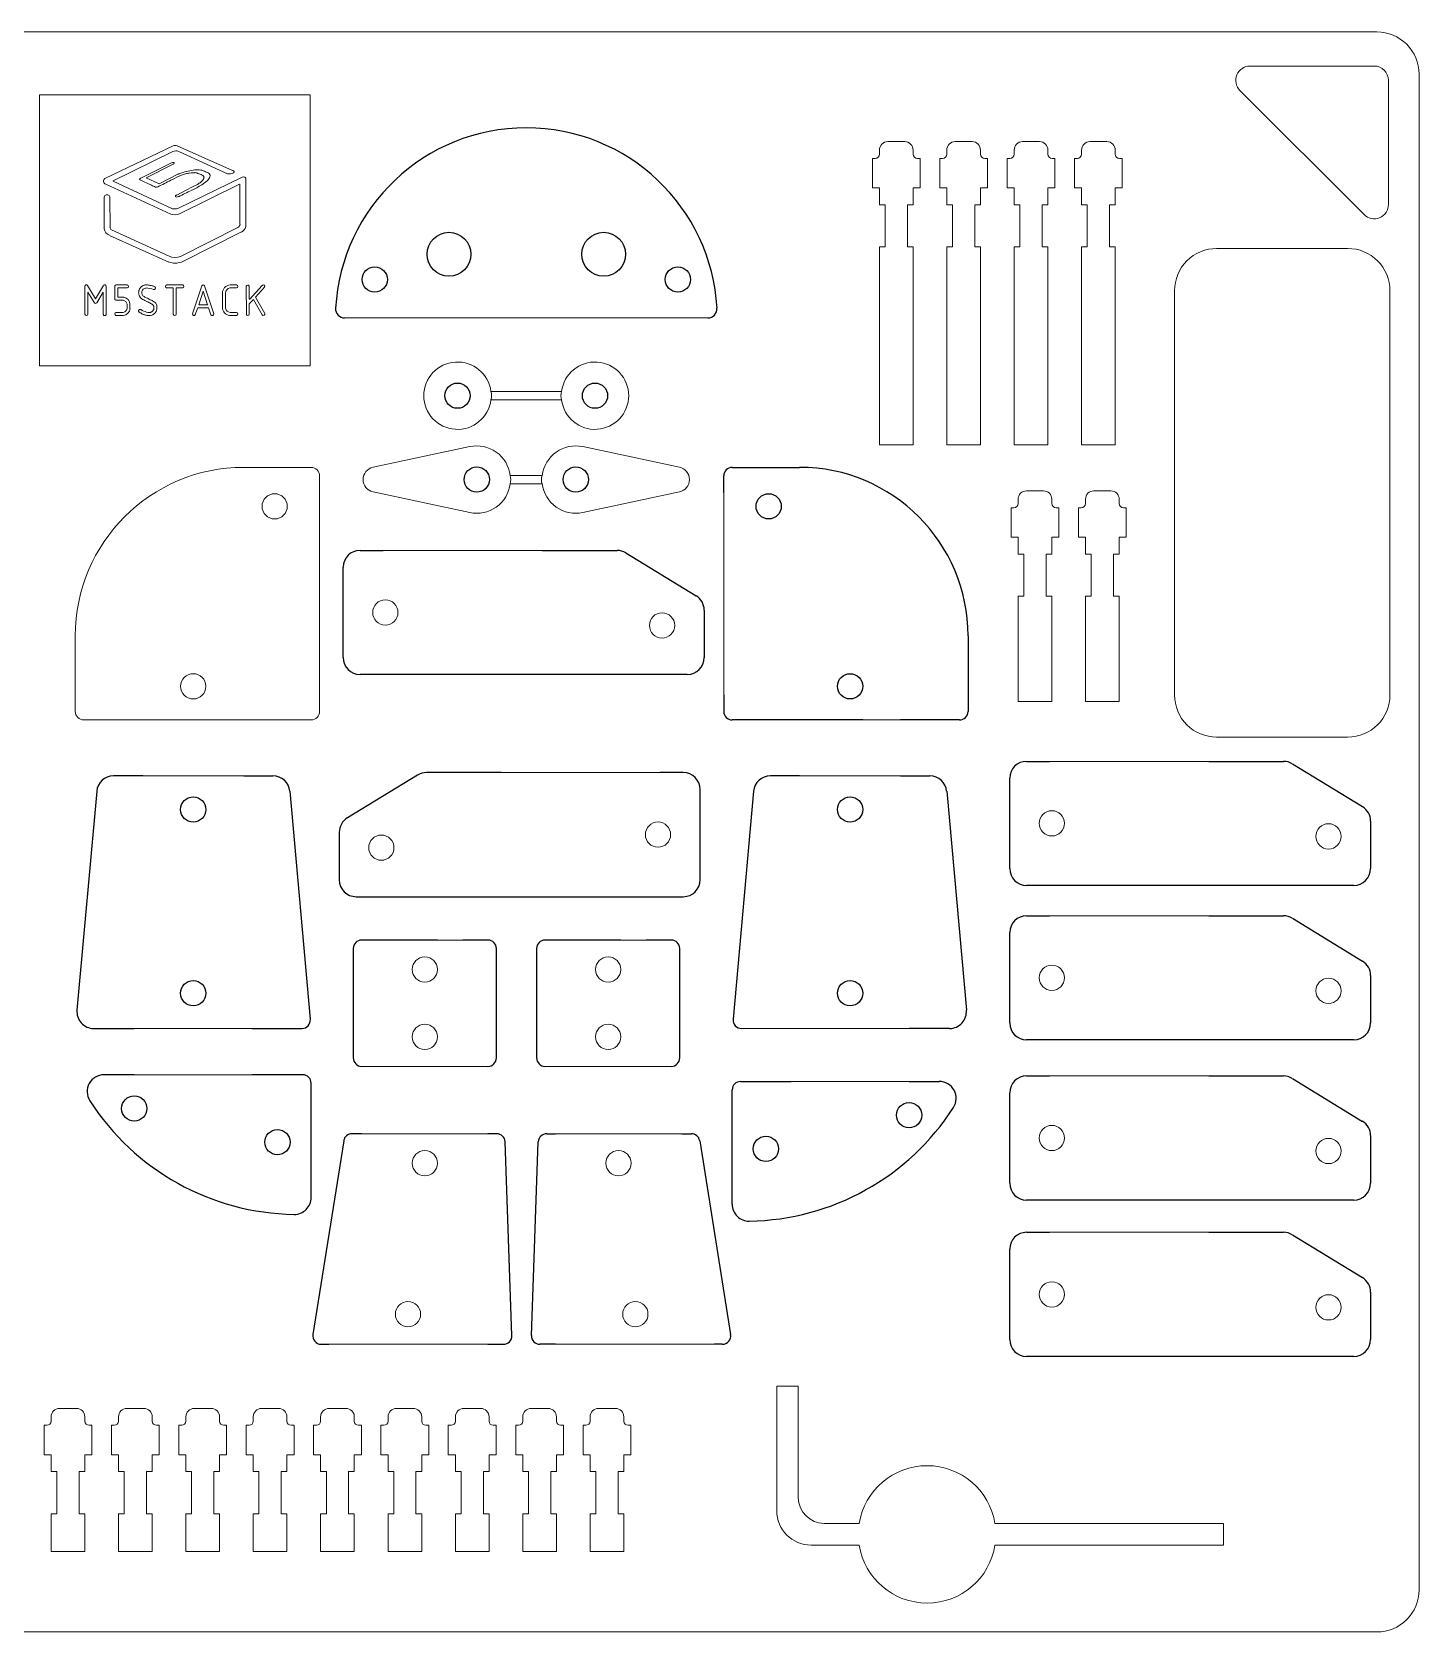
# Model space of a CAD drawing. Header units: millimetres. Extents: x 317 to 974, y 200 to 395.
# Drawn here: x 449.7 to 614.4, y 200.1 to 390.1 of the extents above; entities that cross this region are included whole.
import ezdxf

# ---------------------------------------------------------------- set-up
doc = ezdxf.new("R2010")
doc.units = ezdxf.units.MM
doc.header["$LTSCALE"] = 2
doc.layers.get('0').update_dxf_attribs({"lineweight": 18})
doc.layers.add('修订', color=1, linetype='Continuous', lineweight=18)
doc.layers.add('尺寸线层', color=3, linetype='Continuous', lineweight=18)
picture_1 = doc.add_image_def('image1.png', size_in_pixel=(3200, 3200))

msp = doc.modelspace()

# ---------------------------------------------------------------- linework, layer by layer
for p, q in [((609.1, 386.04), (594.37, 386.04)), ((610.81, 384.34), (610.81, 369.6)), ((593.16, 383.14), (607.9, 368.4)), ((553.36, 377.06), (551.36, 377.06)), ((561.36, 377.06), (559.36, 377.06)), ((569.36, 377.06), (567.36, 377.06)), ((577.36, 377.06), (575.36, 377.06)), ((549.52, 375.06), (549.86, 375.06)), ((549.52, 371.56), (549.52, 375.06)), ((550.36, 375.56), (550.36, 376.06)), ((554.36, 375.56), (554.36, 376.06)), ((555.2, 375.06), (554.86, 375.06)), ((555.2, 375.06), (555.2, 371.56)), ((557.52, 375.06), (557.86, 375.06)), ((557.52, 371.56), (557.52, 375.06)), ((558.36, 375.56), (558.36, 376.06)), ((562.36, 375.56), (562.36, 376.06)), ((563.2, 375.06), (562.86, 375.06)), ((563.2, 375.06), (563.2, 371.56)), ((565.52, 375.06), (565.86, 375.06)), ((565.52, 371.56), (565.52, 375.06)), ((566.36, 375.56), (566.36, 376.06)), ((570.36, 375.56), (570.36, 376.06)), ((571.2, 375.06), (570.86, 375.06)), ((571.2, 375.06), (571.2, 371.56)), ((573.52, 375.06), (573.86, 375.06)), ((573.52, 371.56), (573.52, 375.06)), ((574.36, 375.56), (574.36, 376.06)), ((578.36, 375.56), (578.36, 376.06)), ((579.2, 375.06), (578.86, 375.06)), ((579.2, 375.06), (579.2, 371.56)), ((550.36, 371.56), (549.52, 371.56)), ((550.36, 371.56), (550.36, 369.56)), ((555.2, 371.56), (554.36, 371.56)), ((554.36, 371.56), (554.36, 369.56)), ((558.36, 371.56), (557.52, 371.56)), ((558.36, 371.56), (558.36, 369.56)), ((563.2, 371.56), (562.36, 371.56)), ((562.36, 371.56), (562.36, 369.56)), ((566.36, 371.56), (565.52, 371.56)), ((566.36, 371.56), (566.36, 369.56)), ((571.2, 371.56), (570.36, 371.56)), ((570.36, 371.56), (570.36, 369.56)), ((574.36, 371.56), (573.52, 371.56)), ((574.36, 371.56), (574.36, 369.56)), ((579.2, 371.56), (578.36, 371.56)), ((578.36, 371.56), (578.36, 369.56)), ((551.04, 369.56), (550.36, 369.56)), ((551.04, 369.56), (551.04, 364.56)), ((554.36, 369.56), (553.68, 369.56)), ((553.68, 369.56), (553.68, 364.56)), ((559.04, 369.56), (558.36, 369.56)), ((559.04, 369.56), (559.04, 364.56)), ((562.36, 369.56), (561.68, 369.56)), ((561.68, 369.56), (561.68, 364.56)), ((567.04, 369.56), (566.36, 369.56)), ((567.04, 369.56), (567.04, 364.56)), ((570.36, 369.56), (569.68, 369.56)), ((569.68, 369.56), (569.68, 364.56)), ((575.04, 369.56), (574.36, 369.56)), ((575.04, 369.56), (575.04, 364.56)), ((578.36, 369.56), (577.68, 369.56)), ((577.68, 369.56), (577.68, 364.56)), ((551.04, 364.56), (550.36, 364.56)), ((550.36, 364.56), (550.36, 341.06)), ((554.36, 364.56), (553.68, 364.56)), ((554.36, 341.06), (554.36, 364.56)), ((559.04, 364.56), (558.36, 364.56)), ((558.36, 364.56), (558.36, 341.06)), ((562.36, 364.56), (561.68, 364.56)), ((562.36, 341.06), (562.36, 364.56)), ((567.04, 364.56), (566.36, 364.56)), ((566.36, 364.56), (566.36, 341.06)), ((570.36, 364.56), (569.68, 364.56)), ((570.36, 341.06), (570.36, 364.56)), ((575.04, 364.56), (574.36, 364.56)), ((574.36, 364.56), (574.36, 341.06)), ((578.36, 364.56), (577.68, 364.56)), ((578.36, 341.06), (578.36, 364.56)), ((529.99, 356.13), (486.86, 356.13)), ((504.23, 347.39), (512.62, 347.39)), ((504.23, 346.39), (512.62, 346.39)), ((501.72, 340.84), (490.24, 338.4)), ((515.13, 340.84), (526.61, 338.4)), ((550.36, 341.06), (554.36, 341.06)), ((558.36, 341.06), (562.36, 341.06)), ((566.36, 341.06), (570.36, 341.06)), ((574.36, 341.06), (578.36, 341.06)), ((482.88, 338.38), (474.88, 338.38)), ((483.88, 337.38), (483.88, 309.38)), ((506.52, 337.43), (510.33, 337.43)), ((506.52, 336.43), (510.33, 336.43)), ((501.72, 333.02), (490.24, 335.46)), ((515.13, 333.02), (526.61, 335.46)), ((531.88, 311.38), (531.88, 335.38)), ((566.83, 334.09), (566.83, 334.59)), ((569.83, 335.59), (567.83, 335.59)), ((570.83, 334.09), (570.83, 334.59)), ((574.83, 334.09), (574.83, 334.59)), ((577.83, 335.59), (575.83, 335.59)), ((578.83, 334.09), (578.83, 334.59)), ((565.99, 333.59), (566.33, 333.59)), ((565.99, 330.09), (565.99, 333.59)), ((571.67, 333.59), (571.33, 333.59)), ((571.67, 333.59), (571.67, 330.09)), ((573.99, 333.59), (574.33, 333.59)), ((573.99, 330.09), (573.99, 333.59)), ((579.67, 333.59), (579.33, 333.59)), ((579.67, 333.59), (579.67, 330.09)), ((566.83, 330.09), (565.99, 330.09)), ((566.83, 330.09), (566.83, 328.09)), ((571.67, 330.09), (570.83, 330.09)), ((570.83, 330.09), (570.83, 328.09)), ((574.83, 330.09), (573.99, 330.09)), ((574.83, 330.09), (574.83, 328.09)), ((579.67, 330.09), (578.83, 330.09)), ((578.83, 330.09), (578.83, 328.09)), ((510.33, 328.52), (491.44, 328.52)), ((567.51, 328.09), (566.83, 328.09)), ((567.51, 328.09), (567.51, 323.09)), ((570.83, 328.09), (570.15, 328.09)), ((570.15, 328.09), (570.15, 323.09)), ((575.51, 328.09), (574.83, 328.09)), ((575.51, 328.09), (575.51, 323.09)), ((578.83, 328.09), (578.15, 328.09)), ((578.15, 328.09), (578.15, 323.09)), ((567.51, 323.09), (566.83, 323.09)), ((566.83, 323.09), (566.83, 310.59)), ((570.83, 323.09), (570.15, 323.09)), ((570.83, 310.59), (570.83, 323.09)), ((575.51, 323.09), (574.83, 323.09)), ((574.83, 323.09), (574.83, 310.59)), ((578.83, 323.09), (578.15, 323.09)), ((578.83, 310.59), (578.83, 323.09)), ((454.88, 318.38), (454.88, 309.38)), ((570.83, 310.59), (566.83, 310.59)), ((578.83, 310.59), (574.83, 310.59)), ((455.88, 308.38), (470.38, 308.38)), ((470.38, 308.38), (482.88, 308.38)), ((552.88, 308.38), (548.38, 308.38)), ((505.44, 302.13), (524.33, 302.13)), ((589.47, 303.47), (570.57, 303.47)), ((474.88, 301.75), (462.88, 301.75)), ((540.88, 301.75), (552.88, 301.75)), ((589.47, 285.13), (570.57, 285.13)), ((497.88, 282.25), (500.88, 282.25)), ((519.65, 282.25), (522.65, 282.25)), ((470.38, 271.75), (461.88, 271.75)), ((475.88, 271.75), (470.38, 271.75)), ((533.98, 271.75), (553.88, 271.75)), ((467.38, 266.25), (461.88, 266.25)), ((467.38, 266.25), (473.38, 266.25)), ((475.88, 266.25), (470.38, 266.25)), ((488.88, 267.25), (503.88, 267.25)), ((510.65, 267.25), (525.65, 267.25)), ((589.47, 266.11), (570.57, 266.11)), ((539.88, 265.45), (553.88, 265.45)), ((488.88, 259.25), (503.88, 259.25)), ((526.88, 259.25), (511.88, 259.25)), ((589.47, 247.54), (570.57, 247.54)), ((484.99, 234.25), (495.88, 234.25)), ((495.88, 234.25), (503.88, 234.25)), ((522.88, 234.25), (511.88, 234.25)), ((530.77, 234.25), (522.88, 234.25)), ((538.17, 214.48), (538.17, 229.27)), ((538.17, 229.27), (540.72, 229.27)), ((540.72, 229.27), (540.72, 216.01)), ((455.01, 226.63), (453.01, 226.63)), ((463.01, 226.63), (461.01, 226.63)), ((471.01, 226.63), (469.01, 226.63)), ((479.01, 226.63), (477.01, 226.63)), ((487.01, 226.63), (485.01, 226.63)), ((495.01, 226.63), (493.01, 226.63)), ((503.01, 226.63), (501.01, 226.63)), ((511.01, 226.63), (509.01, 226.63)), ((519.01, 226.63), (517.01, 226.63)), ((451.17, 224.63), (451.51, 224.63)), ((451.17, 221.13), (451.17, 224.63)), ((452.01, 225.13), (452.01, 225.63)), ((456.01, 225.13), (456.01, 225.63)), ((456.85, 224.63), (456.51, 224.63)), ((456.85, 224.63), (456.85, 221.13)), ((459.17, 224.63), (459.51, 224.63)), ((459.17, 221.13), (459.17, 224.63)), ((460.01, 225.13), (460.01, 225.63)), ((464.01, 225.13), (464.01, 225.63)), ((464.85, 224.63), (464.51, 224.63)), ((464.85, 224.63), (464.85, 221.13)), ((467.17, 224.63), (467.51, 224.63)), ((467.17, 221.13), (467.17, 224.63)), ((468.01, 225.13), (468.01, 225.63)), ((472.01, 225.13), (472.01, 225.63)), ((472.85, 224.63), (472.51, 224.63)), ((472.85, 224.63), (472.85, 221.13)), ((475.17, 224.63), (475.51, 224.63)), ((475.17, 221.13), (475.17, 224.63)), ((476.01, 225.13), (476.01, 225.63)), ((480.01, 225.13), (480.01, 225.63)), ((480.85, 224.63), (480.51, 224.63)), ((480.85, 224.63), (480.85, 221.13)), ((483.17, 224.63), (483.51, 224.63)), ((483.17, 221.13), (483.17, 224.63)), ((484.01, 225.13), (484.01, 225.63)), ((488.01, 225.13), (488.01, 225.63)), ((488.85, 224.63), (488.51, 224.63)), ((488.85, 224.63), (488.85, 221.13)), ((491.17, 224.63), (491.51, 224.63)), ((491.17, 221.13), (491.17, 224.63)), ((492.01, 225.13), (492.01, 225.63)), ((496.01, 225.13), (496.01, 225.63)), ((496.85, 224.63), (496.51, 224.63)), ((496.85, 224.63), (496.85, 221.13)), ((499.17, 224.63), (499.51, 224.63)), ((499.17, 221.13), (499.17, 224.63)), ((500.01, 225.13), (500.01, 225.63)), ((504.01, 225.13), (504.01, 225.63)), ((504.85, 224.63), (504.51, 224.63)), ((504.85, 224.63), (504.85, 221.13)), ((507.17, 224.63), (507.51, 224.63)), ((507.17, 221.13), (507.17, 224.63)), ((508.01, 225.13), (508.01, 225.63)), ((512.01, 225.13), (512.01, 225.63)), ((512.85, 224.63), (512.51, 224.63)), ((512.85, 224.63), (512.85, 221.13)), ((515.17, 224.63), (515.51, 224.63)), ((515.17, 221.13), (515.17, 224.63)), ((516.01, 225.13), (516.01, 225.63)), ((520.01, 225.13), (520.01, 225.63)), ((520.85, 224.63), (520.51, 224.63)), ((520.85, 224.63), (520.85, 221.13)), ((452.01, 221.13), (451.17, 221.13)), ((452.01, 221.13), (452.01, 219.13)), ((456.85, 221.13), (456.01, 221.13)), ((456.01, 221.13), (456.01, 219.13)), ((460.01, 221.13), (459.17, 221.13)), ((460.01, 221.13), (460.01, 219.13)), ((464.85, 221.13), (464.01, 221.13)), ((464.01, 221.13), (464.01, 219.13)), ((468.01, 221.13), (467.17, 221.13)), ((468.01, 221.13), (468.01, 219.13)), ((472.85, 221.13), (472.01, 221.13)), ((472.01, 221.13), (472.01, 219.13)), ((476.01, 221.13), (475.17, 221.13)), ((476.01, 221.13), (476.01, 219.13)), ((480.85, 221.13), (480.01, 221.13)), ((480.01, 221.13), (480.01, 219.13)), ((484.01, 221.13), (483.17, 221.13)), ((484.01, 221.13), (484.01, 219.13)), ((488.85, 221.13), (488.01, 221.13)), ((488.01, 221.13), (488.01, 219.13)), ((492.01, 221.13), (491.17, 221.13)), ((492.01, 221.13), (492.01, 219.13)), ((496.85, 221.13), (496.01, 221.13)), ((496.01, 221.13), (496.01, 219.13)), ((500.01, 221.13), (499.17, 221.13)), ((500.01, 221.13), (500.01, 219.13)), ((504.85, 221.13), (504.01, 221.13)), ((504.01, 221.13), (504.01, 219.13)), ((508.01, 221.13), (507.17, 221.13)), ((508.01, 221.13), (508.01, 219.13)), ((512.85, 221.13), (512.01, 221.13)), ((512.01, 221.13), (512.01, 219.13)), ((516.01, 221.13), (515.17, 221.13)), ((516.01, 221.13), (516.01, 219.13)), ((520.85, 221.13), (520.01, 221.13)), ((520.01, 221.13), (520.01, 219.13)), ((452.69, 219.13), (452.01, 219.13)), ((452.69, 219.13), (452.69, 214.13)), ((456.01, 219.13), (455.33, 219.13)), ((455.33, 219.13), (455.33, 214.13)), ((460.69, 219.13), (460.01, 219.13)), ((460.69, 219.13), (460.69, 214.13)), ((464.01, 219.13), (463.33, 219.13)), ((463.33, 219.13), (463.33, 214.13)), ((468.69, 219.13), (468.01, 219.13)), ((468.69, 219.13), (468.69, 214.13)), ((472.01, 219.13), (471.33, 219.13)), ((471.33, 219.13), (471.33, 214.13)), ((476.69, 219.13), (476.01, 219.13)), ((476.69, 219.13), (476.69, 214.13)), ((480.01, 219.13), (479.33, 219.13)), ((479.33, 219.13), (479.33, 214.13)), ((484.69, 219.13), (484.01, 219.13)), ((484.69, 219.13), (484.69, 214.13)), ((488.01, 219.13), (487.33, 219.13)), ((487.33, 219.13), (487.33, 214.13)), ((492.69, 219.13), (492.01, 219.13)), ((492.69, 219.13), (492.69, 214.13)), ((496.01, 219.13), (495.33, 219.13)), ((495.33, 219.13), (495.33, 214.13)), ((500.69, 219.13), (500.01, 219.13)), ((500.69, 219.13), (500.69, 214.13)), ((504.01, 219.13), (503.33, 219.13)), ((503.33, 219.13), (503.33, 214.13)), ((508.69, 219.13), (508.01, 219.13)), ((508.69, 219.13), (508.69, 214.13)), ((512.01, 219.13), (511.33, 219.13)), ((511.33, 219.13), (511.33, 214.13)), ((516.69, 219.13), (516.01, 219.13)), ((516.69, 219.13), (516.69, 214.13)), ((520.01, 219.13), (519.33, 219.13)), ((519.33, 219.13), (519.33, 214.13)), ((452.69, 214.13), (452.01, 214.13)), ((452.01, 214.13), (452.01, 209.63)), ((456.01, 214.13), (455.33, 214.13)), ((456.01, 209.63), (456.01, 214.13)), ((460.69, 214.13), (460.01, 214.13)), ((460.01, 214.13), (460.01, 209.63)), ((464.01, 214.13), (463.33, 214.13)), ((464.01, 209.63), (464.01, 214.13)), ((468.69, 214.13), (468.01, 214.13)), ((468.01, 214.13), (468.01, 209.63)), ((472.01, 214.13), (471.33, 214.13)), ((472.01, 209.63), (472.01, 214.13)), ((476.69, 214.13), (476.01, 214.13)), ((476.01, 214.13), (476.01, 209.63)), ((480.01, 214.13), (479.33, 214.13)), ((480.01, 209.63), (480.01, 214.13)), ((484.69, 214.13), (484.01, 214.13)), ((484.01, 214.13), (484.01, 209.63)), ((488.01, 214.13), (487.33, 214.13)), ((488.01, 209.63), (488.01, 214.13)), ((492.69, 214.13), (492.01, 214.13)), ((492.01, 214.13), (492.01, 209.63)), ((496.01, 214.13), (495.33, 214.13)), ((496.01, 209.63), (496.01, 214.13)), ((500.69, 214.13), (500.01, 214.13)), ((500.01, 214.13), (500.01, 209.63)), ((504.01, 214.13), (503.33, 214.13)), ((504.01, 209.63), (504.01, 214.13)), ((508.69, 214.13), (508.01, 214.13)), ((508.01, 214.13), (508.01, 209.63)), ((512.01, 214.13), (511.33, 214.13)), ((512.01, 209.63), (512.01, 214.13)), ((516.69, 214.13), (516.01, 214.13)), ((516.01, 214.13), (516.01, 209.63)), ((520.01, 214.13), (519.33, 214.13)), ((520.01, 209.63), (520.01, 214.13)), ((547.96, 212.95), (543.78, 212.95)), ((591.21, 212.95), (591.21, 210.4)), ((456.01, 209.63), (452.01, 209.63)), ((464.01, 209.63), (460.01, 209.63)), ((472.01, 209.63), (468.01, 209.63)), ((480.01, 209.63), (476.01, 209.63)), ((488.01, 209.63), (484.01, 209.63)), ((496.01, 209.63), (492.01, 209.63)), ((504.01, 209.63), (500.01, 209.63)), ((512.01, 209.63), (508.01, 209.63)), ((520.01, 209.63), (516.01, 209.63)), ((547.96, 210.4), (542.25, 210.4)), ((591.21, 210.4), (564.08, 210.4))]:
    msp.add_line(p, q)
at = {"color": 7, "linetype": 'Continuous', "lineweight": 25}
for p, q in [((532.88, 338.38), (540.88, 338.38)), ((531.88, 335.38), (531.88, 337.38)), ((488.69, 328.52), (491.44, 328.52)), ((510.33, 328.52), (519.21, 328.52)), ((520.25, 328.23), (528.59, 323.14)), ((486.69, 319.65), (486.69, 326.52)), ((529.55, 321.43), (529.55, 315.79)), ((486.69, 315.79), (486.69, 319.65)), ((560.88, 318.38), (560.88, 309.38)), ((527.55, 313.79), (488.69, 313.79)), ((531.88, 311.38), (531.88, 309.38)), ((548.38, 308.38), (532.88, 308.38)), ((559.88, 308.38), (552.88, 308.38)), ((505.44, 302.13), (496.56, 302.13)), ((527.07, 302.13), (524.33, 302.13)), ((567.83, 303.47), (570.57, 303.47)), ((589.47, 303.47), (598.34, 303.47)), ((599.39, 303.18), (607.73, 298.09)), ((462.88, 301.75), (459.41, 301.75)), ((474.88, 301.75), (478.35, 301.75)), ((495.52, 301.84), (487.18, 296.75)), ((540.88, 301.75), (537.41, 301.75)), ((552.88, 301.75), (556.35, 301.75)), ((565.83, 294.61), (565.83, 301.47)), ((457.42, 299.93), (455.08, 273.93)), ((480.35, 299.93), (482.78, 272.84)), ((529.07, 289.4), (529.07, 300.13)), ((535.42, 299.93), (532.98, 272.84)), ((558.35, 299.93), (560.69, 273.93)), ((486.22, 295.04), (486.22, 289.4)), ((565.83, 290.74), (565.83, 294.61)), ((608.68, 296.38), (608.68, 290.74)), ((488.22, 287.4), (527.07, 287.4)), ((606.68, 288.74), (567.83, 288.74)), ((567.83, 285.13), (570.57, 285.13)), ((589.47, 285.13), (598.34, 285.13)), ((565.83, 272.4), (565.83, 283.13)), ((599.39, 284.84), (607.73, 279.75)), ((487.88, 281.25), (487.88, 268.25)), ((497.88, 282.25), (488.88, 282.25)), ((503.88, 282.25), (500.88, 282.25)), ((504.88, 268.25), (504.88, 281.25)), ((509.65, 281.25), (509.65, 268.25)), ((519.65, 282.25), (510.65, 282.25)), ((525.65, 282.25), (522.65, 282.25)), ((526.65, 268.25), (526.65, 281.25)), ((608.68, 278.04), (608.68, 272.4)), ((457.07, 271.75), (461.88, 271.75)), ((475.88, 271.75), (481.79, 271.75)), ((558.69, 271.75), (553.88, 271.75)), ((606.68, 270.4), (567.83, 270.4)), ((461.88, 266.25), (458.29, 266.25)), ((481.88, 266.25), (475.88, 266.25)), ((567.83, 266.11), (570.57, 266.11)), ((589.47, 266.11), (598.34, 266.11)), ((482.88, 251.67), (482.88, 265.25)), ((532.88, 250.87), (532.88, 264.45)), ((533.88, 265.45), (539.88, 265.45)), ((553.88, 265.45), (557.47, 265.45)), ((565.83, 253.37), (565.83, 264.11)), ((599.39, 265.82), (607.73, 260.72)), ((486.75, 258.41), (483.08, 235.41)), ((488.88, 259.25), (487.73, 259.25)), ((504.92, 259.25), (503.88, 259.25)), ((510.85, 259.25), (511.88, 259.25)), ((526.88, 259.25), (528.03, 259.25)), ((529.02, 258.41), (532.68, 235.41)), ((608.68, 259.02), (608.68, 253.37)), ((506.72, 235.28), (505.92, 258.28)), ((509.04, 235.28), (509.85, 258.28)), ((606.68, 251.37), (567.83, 251.37)), ((567.83, 247.54), (570.57, 247.54)), ((589.47, 247.54), (598.34, 247.54)), ((599.39, 247.25), (607.73, 242.16)), ((565.83, 238.67), (565.83, 245.54)), ((608.68, 240.45), (608.68, 234.81)), ((565.83, 234.81), (565.83, 238.67)), ((484.07, 234.25), (484.99, 234.25)), ((503.88, 234.25), (505.72, 234.25)), ((511.88, 234.25), (510.04, 234.25)), ((531.7, 234.25), (530.77, 234.25)), ((606.68, 232.81), (567.83, 232.81))]:
    msp.add_line(p, q, dxfattribs=at)
at = {"color": 0}
msp.add_line((564.08, 212.95), (591.21, 212.95), dxfattribs=at)
for points in [[(322.46, 200.08), (609.43, 200.08, 0.414214), (614.43, 205.08), (614.43, 385.08, 0.414214), (609.43, 390.08), (322.46, 390.08, 0.414214), (317.46, 385.08), (317.46, 205.08, 0.414214)], [(590.4, 364.37), (605.97, 364.37, -0.414214), (610.97, 359.37), (610.97, 311.35, -0.414214), (605.97, 306.35), (590.4, 306.35, -0.414214), (585.4, 311.35), (585.4, 359.37, -0.414214)]]:
    msp.add_lwpolyline(points, format="xyb", close=True)
at = {"color": 7, "linetype": 'Continuous', "lineweight": 25}
for centre in [(499.25, 363.69), (517.61, 363.69)]:
    msp.add_circle(centre, 2.6, dxfattribs=at)
at = {"lineweight": 25}
for centre in [(490.43, 360.69), (526.43, 360.69), (500.26, 346.89), (516.59, 346.89), (502.55, 336.93), (514.3, 336.93), (537.21, 333.75), (546.88, 312.38), (468.88, 297.75), (546.88, 297.75), (468.88, 275.93), (546.88, 275.93), (461.88, 262.25), (553.88, 261.45), (478.88, 258.25), (536.88, 257.45)]:
    msp.add_circle(centre, 1.5, dxfattribs=at)
for centre in [(478.55, 333.75), (491.69, 321.15), (524.55, 319.61), (468.88, 312.38), (570.83, 296.11), (491.22, 293.22), (524.07, 294.77), (603.68, 294.56), (496.38, 278.75), (518.15, 278.75), (570.83, 277.77), (603.68, 276.22), (496.38, 270.75), (518.15, 270.75), (570.83, 258.74), (603.68, 257.2), (496.38, 255.75), (519.38, 255.75), (570.83, 240.17), (603.68, 238.63), (494.38, 237.82), (521.38, 237.82)]:
    msp.add_circle(centre, 1.5)
for centre, radius, start, end in [((594.37, 384.34), 1.7, 90, 225), ((609.1, 384.34), 1.7, 0, 90), ((551.36, 376.06), 1, 90, 180), ((553.36, 376.06), 1, 0, 90), ((559.36, 376.06), 1, 90, 180), ((561.36, 376.06), 1, 0, 90), ((567.36, 376.06), 1, 90, 180), ((569.36, 376.06), 1, 0, 90), ((575.36, 376.06), 1, 90, 180), ((577.36, 376.06), 1, 0, 90), ((549.86, 375.56), 0.5, 270, 0), ((554.86, 375.56), 0.5, 180, 270), ((557.86, 375.56), 0.5, 270, 0), ((562.86, 375.56), 0.5, 180, 270), ((565.86, 375.56), 0.5, 270, 0), ((570.86, 375.56), 0.5, 180, 270), ((573.86, 375.56), 0.5, 270, 0), ((578.86, 375.56), 0.5, 180, 270), ((609.1, 369.6), 1.7, 225, 0), ((500.26, 346.89), 4, 7.1808, 352.8192), ((516.59, 346.89), 4, 187.1808, 172.8192), ((502.55, 336.93), 4, 7.1808, 102.0247), ((514.3, 336.93), 4, 77.9753, 172.8192), ((474.88, 318.38), 20, 90, 180), ((482.88, 337.38), 1, 0, 90), ((490.55, 336.93), 1.5, 102.0247, 257.9753), ((526.3, 336.93), 1.5, 282.0247, 77.9753), ((502.55, 336.93), 4, 257.9753, 352.8192), ((514.3, 336.93), 4, 187.1808, 282.0247), ((567.83, 334.59), 1, 90, 180), ((569.83, 334.59), 1, 0, 90), ((575.83, 334.59), 1, 90, 180), ((577.83, 334.59), 1, 0, 90), ((566.33, 334.09), 0.5, 270, 0), ((571.33, 334.09), 0.5, 180, 270), ((574.33, 334.09), 0.5, 270, 0), ((579.33, 334.09), 0.5, 180, 270), ((455.88, 309.38), 1, 180, 270), ((482.88, 309.38), 1, 270, 360), ((453.01, 225.63), 1, 90, 180), ((455.01, 225.63), 1, 0, 90), ((461.01, 225.63), 1, 90, 180), ((463.01, 225.63), 1, 0, 90), ((469.01, 225.63), 1, 90, 180), ((471.01, 225.63), 1, 0, 90), ((477.01, 225.63), 1, 90, 180), ((479.01, 225.63), 1, 0, 90), ((485.01, 225.63), 1, 90, 180), ((487.01, 225.63), 1, 0, 90), ((493.01, 225.63), 1, 90, 180), ((495.01, 225.63), 1, 0, 90), ((501.01, 225.63), 1, 90, 180), ((503.01, 225.63), 1, 0, 90), ((509.01, 225.63), 1, 90, 180), ((511.01, 225.63), 1, 0, 90), ((517.01, 225.63), 1, 90, 180), ((519.01, 225.63), 1, 0, 90), ((451.51, 225.13), 0.5, 270, 0), ((456.51, 225.13), 0.5, 180, 270), ((459.51, 225.13), 0.5, 270, 0), ((464.51, 225.13), 0.5, 180, 270), ((467.51, 225.13), 0.5, 270, 0), ((472.51, 225.13), 0.5, 180, 270), ((475.51, 225.13), 0.5, 270, 0), ((480.51, 225.13), 0.5, 180, 270), ((483.51, 225.13), 0.5, 270, 0), ((488.51, 225.13), 0.5, 180, 270), ((491.51, 225.13), 0.5, 270, 0), ((496.51, 225.13), 0.5, 180, 270), ((499.51, 225.13), 0.5, 270, 0), ((504.51, 225.13), 0.5, 180, 270), ((507.51, 225.13), 0.5, 270, 0), ((512.51, 225.13), 0.5, 180, 270), ((515.51, 225.13), 0.5, 270, 0), ((520.51, 225.13), 0.5, 180, 270), ((556.02, 211.67), 8.16, 8.9893, 171.0107), ((543.87, 216.1), 3.15, 181.5983, 268.4017), ((542.25, 214.48), 4.08, 180, 270), ((556.02, 211.67), 8.16, 188.9893, 351.0107)]:
    msp.add_arc(centre, radius, start, end)
at = {"color": 7, "linetype": 'Continuous', "lineweight": 25}
for centre, radius, start, end in [((508.43, 356.02), 22.68, 3.1529, 176.8471), ((486.86, 357.21), 1.08, 176.8471, 270), ((529.99, 357.21), 1.08, 270, 3.1529), ((532.88, 337.38), 1, 90, 180), ((540.88, 318.38), 20, 0, 90), ((488.69, 326.52), 2, 90, 180), ((519.21, 326.52), 2, 58.5931, 90), ((527.55, 321.43), 2, 0, 58.5931), ((488.69, 315.79), 2, 180, 270), ((527.55, 315.79), 2, 270, 0), ((532.88, 309.38), 1, 180, 270), ((559.88, 309.38), 1, 270, 0), ((496.56, 300.13), 2, 90, 121.4069), ((527.07, 300.13), 2, 0, 90), ((567.83, 301.47), 2, 90, 180), ((598.34, 301.47), 2, 58.5931, 90), ((459.41, 299.75), 2, 90, 174.8581), ((478.35, 299.75), 2, 5.1419, 90), ((537.41, 299.75), 2, 90, 174.8581), ((556.35, 299.75), 2, 5.1419, 90), ((488.22, 295.04), 2, 121.4069, 180), ((606.68, 296.38), 2, 0, 58.5931), ((567.83, 290.74), 2, 180, 270), ((606.68, 290.74), 2, 270, 0), ((488.22, 289.4), 2, 180, 270), ((527.07, 289.4), 2, 270, 0), ((567.83, 283.13), 2, 90, 180), ((598.34, 283.13), 2, 58.5931, 90), ((488.88, 281.25), 1, 90, 180), ((503.88, 281.25), 1, 0, 90), ((510.65, 281.25), 1, 90, 180), ((525.65, 281.25), 1, 0, 90), ((606.68, 278.04), 2, 0, 58.5931), ((457.07, 273.75), 2, 174.8581, 270), ((558.69, 273.75), 2, 270, 5.1419), ((481.79, 272.75), 1, 270, 5.1419), ((533.98, 272.75), 1, 174.8581, 270), ((567.83, 272.4), 2, 180, 270), ((606.68, 272.4), 2, 270, 0), ((488.88, 268.25), 1, 180, 270), ((503.88, 268.25), 1, 270, 0), ((510.65, 268.25), 1, 180, 270), ((525.65, 268.25), 1, 270, 0), ((458.29, 264.25), 2, 90, 212.6908), ((481.88, 265.25), 1, 360, 90), ((567.83, 264.11), 2, 90, 180), ((598.34, 264.11), 2, 58.5931, 90), ((533.88, 264.45), 1, 90, 180), ((557.47, 263.45), 2, 327.3092, 90), ((481.31, 279.02), 29.35, 212.6908, 269.1055), ((534.45, 278.22), 29.35, 270.8945, 327.3092), ((606.68, 259.02), 2, 0, 58.5931), ((487.73, 258.25), 1, 90, 170.9395), ((504.92, 258.25), 1, 2, 90), ((510.85, 258.25), 1, 90, 178), ((528.03, 258.25), 1, 9.0605, 90), ((567.83, 253.37), 2, 180, 270), ((606.68, 253.37), 2, 270, 0), ((480.88, 251.67), 2, 269.1055, 0), ((534.88, 250.87), 2, 180, 270.8945), ((567.83, 245.54), 2, 90, 180), ((598.34, 245.54), 2, 58.5931, 90), ((606.68, 240.45), 2, 0, 58.5931), ((484.07, 235.25), 1, 170.9395, 270), ((505.72, 235.25), 1, 270, 2), ((510.04, 235.25), 1, 178, 270), ((531.7, 235.25), 1, 270, 9.0605), ((567.83, 234.81), 2, 180, 270), ((606.68, 234.81), 2, 270, 0)]:
    msp.add_arc(centre, radius, start, end, dxfattribs=at)
at = {"layer": '修订'}
for centre, radius, start, end in [((502.57, 346.89), 1.73, 343.2281, 16.7719), ((513.89, 346.89), 1.36, 158.4076, 201.5924), ((504.61, 336.93), 1.97, 345.3122, 14.6878), ((511.62, 336.93), 1.39, 158.8901, 201.1099)]:
    msp.add_arc(centre, radius, start, end, dxfattribs=at)
at = {"layer": '尺寸线层'}
for p, q in [((458.4, 372.68), (466.51, 376.58)), ((466.97, 376.57), (473.56, 373.64)), ((459.36, 372.4), (466.45, 375.88)), ((462.64, 372.73), (466.3, 374.54)), ((463.31, 372.78), (466.51, 374.39)), ((466.51, 374.39), (466.62, 374.48)), ((467.17, 375.9), (472.97, 373.24)), ((463.92, 371.88), (462.56, 372.53)), ((463.31, 372.78), (464.82, 372.06)), ((464.82, 372.06), (467.06, 373.18)), ((467.05, 369.13), (474.7, 372.83)), ((475.13, 372.57), (475.13, 366.97)), ((458.49, 372.01), (466.21, 368.46)), ((459.37, 372.37), (466.42, 369.1)), ((466.93, 370.72), (467.95, 371.25)), ((467.27, 368.47), (474.37, 371.99)), ((467.95, 371.25), (468.88, 371.72)), ((468.88, 371.72), (469.29, 371.92)), ((474.43, 371.93), (474.43, 367.22)), ((458.3, 366.71), (458.3, 370.38)), ((459, 366.87), (458.99, 370.39)), ((474.19, 366.85), (467.38, 363.42)), ((465.99, 362.76), (458.95, 365.93)), ((459.18, 366.59), (466.03, 363.44)), ((467.48, 362.75), (474.6, 366.33)), ((456.01, 356.56), (456.01, 359.9)), ((456.32, 359.98), (457.28, 358.4)), ((456.37, 356.56), (456.37, 359.2)), ((456.37, 359.2), (457.15, 357.91)), ((457.28, 358.4), (458.23, 359.99)), ((458.19, 359.2), (457.42, 357.92)), ((458.19, 359.2), (458.19, 356.53)), ((458.56, 356.53), (458.55, 359.89)), ((459.56, 359.87), (459.57, 358.38)), ((459.72, 360.04), (461.07, 360.04)), ((459.94, 359.69), (461.05, 359.69)), ((459.94, 359.69), (459.94, 358.6)), ((465.76, 360.05), (467.65, 360.04)), ((466.51, 359.68), (465.76, 359.68)), ((466.5, 356.56), (466.51, 359.68)), ((466.87, 359.68), (467.64, 359.69)), ((466.87, 359.68), (466.87, 356.56)), ((469.89, 359.94), (468.79, 356.62)), ((469.54, 357.69), (470.07, 359.29)), ((470.07, 359.29), (470.59, 357.69)), ((470.23, 359.94), (471.32, 356.63)), ((473.21, 359.68), (474.02, 359.68)), ((474.02, 360.04), (473.25, 360.04)), ((475.18, 359.89), (475.19, 356.55)), ((475.54, 358.34), (475.54, 359.91)), ((477.05, 359.98), (475.55, 358.33)), ((476.29, 358.61), (477.34, 359.77)), ((459.74, 358.24), (460.56, 358.23)), ((459.94, 358.6), (460.63, 358.59)), ((461.02, 357.75), (461.02, 357.3)), ((461.37, 357.76), (461.37, 357.23)), ((469.13, 356.52), (469.41, 357.32)), ((469.41, 357.32), (470.71, 357.32)), ((470.59, 357.69), (469.54, 357.69)), ((470.71, 357.32), (470.99, 356.49)), ((472.35, 359.07), (472.35, 357.34)), ((472.7, 359.07), (472.7, 357.29)), ((475.54, 357.79), (476.03, 358.32)), ((475.54, 356.55), (475.54, 357.79)), ((476.03, 358.32), (477.05, 356.48)), ((477.37, 356.66), (476.29, 358.61)), ((459.71, 356.78), (460.58, 356.78)), ((459.71, 356.42), (460.57, 356.42)), ((473.19, 356.41), (474.01, 356.41)), ((473.27, 356.78), (474.01, 356.78))]:
    msp.add_line(p, q, dxfattribs=at)
for centre, radius, start, end in [((466.72, 375.68), 0.923, 74.1227, 102.9282), ((466.54, 373.82), 0.759, 90.1437, 108.2705), ((466.83, 375.04), 0.925, 68.4109, 114.4396), ((466.55, 374.51), 0.0722, 340.0923, 100.976), ((458.6, 372.36), 0.372, 121.9395, 252.118), ((462.58, 372.6), 0.0653, 153.7073, 258.2489), ((463.03, 372.15), 0.7, 124.0115, 136.9833), ((473.06, 358.47), 15.59, 115.2584, 118.3925), ((470.28, 365.68), 7.89, 110.7319, 119.3455), ((469.33, 367.86), 5.78, 108.3647, 113.1104), ((468.88, 369.54), 3.8, 104.213, 111.5705), ((469.81, 366.8), 6.94, 96.2262, 109.3532), ((469.6, 366.93), 6.51, 99.8757, 104.7069), ((468.97, 370.69), 2.68, 87.9896, 100.4458), ((469.33, 370.46), 3.25, 82.079, 94.7916), ((469.05, 372.43), 0.951, 74.0934, 89.1376), ((469.87, 374.27), 1.09, 238.8255, 253.7645), ((469.22, 371.77), 1.5, 56.7462, 76.5025), ((467.68, 374.69), 3.21, 306.6316, 314.7369), ((469.66, 372.56), 1.13, 60.7692, 83.8393), ((468.02, 375.06), 3.65, 300.7684, 313.5425), ((469.38, 373.01), 0.82, 312.841, 342.9314), ((469.96, 372.83), 0.206, 343.6334, 68.1566), ((471.72, 376.46), 3.28, 242.7154, 251.2773), ((469.89, 373.19), 1.01, 309.8656, 342.672), ((470.53, 373.03), 0.351, 336.8897, 68.1161), ((473.17, 374.24), 1.02, 258.9347, 297.8247), ((473.39, 373.17), 0.497, 46.6566, 69.0645), ((473.6, 373.47), 0.139, 285.6926, 27.7069), ((474.87, 372.61), 0.272, 351.5459, 127.3817), ((458.64, 370.41), 0.348, 357.0971, 183.7591), ((459.37, 372.39), 0.0141, 114.5478, 248.9928), ((467.38, 378.61), 7.56, 242.8247, 246.8309), ((464.43, 372.28), 0.623, 267.159, 292.5526), ((462.56, 376.48), 5.22, 293.8214, 296.5791), ((447.53, 407.5), 39.7, 295.9485, 297.1569), ((466.9, 370.54), 0.142, 117.8452, 174.5685), ((466.88, 370.61), 0.14, 206.6196, 270.9167), ((467, 370.5), 0.237, 108.3211, 136.0543), ((466.89, 371.13), 0.652, 270.0759, 293.347), ((491.67, 322.57), 53.86, 115.2789, 117.0905), ((463.64, 382.24), 12.06, 294.6866, 301.2363), ((467.78, 374.57), 3.05, 299.7591, 306.5166), ((474.38, 371.95), 0.0478, 344.0272, 114.191), ((466.69, 370.03), 0.97, 253.7371, 291.6922), ((459.23, 366.83), 0.937, 187.0326, 252.4008), ((459.3, 366.87), 0.305, 180.3815, 246.7794), ((466.72, 370.09), 1.71, 252.3658, 288.5025), ((473.89, 367.32), 0.557, 302.7451, 350.1525), ((474.26, 367.15), 0.89, 292.6027, 348.0995), ((466.73, 365.09), 1.79, 246.806, 291.251), ((466.76, 364.78), 2.15, 249.2171, 289.429), ((456.18, 359.87), 0.178, 39.3871, 170.1323), ((458.37, 359.88), 0.18, 5.9251, 139.2715), ((459.73, 359.88), 0.163, 92.1372, 184.3641), ((461.02, 359.86), 0.178, 278.319, 75.5874), ((463.31, 359.13), 0.546, 93.7531, 240.6845), ((463.27, 357.21), 2.47, 68.6792, 90.0549), ((464.22, 359.68), 0.176, 255.4012, 43.9445), ((465.78, 359.86), 0.183, 96.3065, 263.6935), ((467.59, 359.87), 0.186, 285.0343, 71.3802), ((470.06, 359.86), 0.184, 26.1309, 153.8691), ((473.34, 359.05), 0.994, 95.2217, 178.9705), ((473.37, 359.04), 0.664, 103.6827, 176.9716), ((473.98, 359.86), 0.183, 282.3267, 77.6733), ((475.36, 359.85), 0.186, 18.5496, 169.1693), ((477.19, 359.86), 0.178, 331.0178, 138.5278), ((457.28, 358.04), 0.184, 224.7454, 318.7326), ((459.71, 358.37), 0.136, 174.4207, 282.2454), ((460.47, 357.68), 0.552, 7.182, 80.9201), ((460.5, 357.3), 0.881, 275.0912, 356.0596), ((460.46, 357.33), 0.559, 282.0075, 357.2247), ((460.48, 357.71), 0.893, 3.2111, 80.4089), ((473.33, 357.38), 0.979, 182.8079, 261.8668), ((473.34, 357.43), 0.652, 192.3822, 264.0628), ((475.55, 358.34), 0.00578, 195.5198, 335.364), ((456.19, 356.59), 0.184, 188.2219, 351.7781), ((458.37, 356.59), 0.194, 198.4392, 341.5608), ((459.75, 356.6), 0.185, 102.7417, 255.0718), ((466.68, 356.58), 0.185, 188.0023, 351.9977), ((468.97, 356.58), 0.178, 167.0813, 338.6065), ((471.14, 356.59), 0.184, 214.6474, 12.7534), ((473.98, 356.6), 0.184, 280.382, 80.5668), ((475.36, 356.59), 0.183, 191.8642, 348.1358), ((477.2, 356.6), 0.186, 218.1466, 19.8071)]:
    msp.add_arc(centre, radius, start, end, dxfattribs=at)
for points, knots in [([(464.23, 359.86), (464.19, 359.88), (464.08, 359.93), (463.89, 359.98), (463.68, 360.01), (463.47, 360.04), (463.28, 360.05), (463.11, 360.03), (462.98, 359.99), (462.86, 359.93), (462.76, 359.86), (462.66, 359.77), (462.56, 359.65), (462.48, 359.52), (462.43, 359.38), (462.41, 359.29), (462.4, 359.16), (462.4, 359.02), (462.43, 358.85), (462.52, 358.67), (462.63, 358.51), (462.82, 358.36), (463.03, 358.26), (463.26, 358.13), (463.51, 358.03), (463.71, 357.91), (463.89, 357.82), (464.02, 357.75), (464.1, 357.67), (464.16, 357.59), (464.19, 357.51), (464.21, 357.41), (464.23, 357.29), (464.2, 357.16), (464.15, 357.05), (464.09, 356.97), (464.02, 356.9), (463.93, 356.84), (463.85, 356.8), (463.73, 356.76), (463.6, 356.78), (463.4, 356.79), (463.17, 356.86), (462.94, 356.96), (462.81, 357.03), (462.76, 357.04)], [0, 0, 0, 0, 0.146406, 0.361013, 0.570988, 0.796885, 0.984735, 1.154537, 1.290393, 1.401272, 1.54885, 1.665805, 1.815728, 2.010908, 2.115141, 2.243866, 2.309586, 2.488903, 2.676082, 2.801024, 3.107453, 3.2525, 3.509289, 3.819358, 4.036399, 4.311763, 4.51887, 4.641732, 4.752941, 4.847884, 4.929213, 5.019467, 5.143515, 5.307149, 5.419001, 5.477583, 5.621061, 5.707166, 5.794941, 5.895257, 6.086304, 6.177542, 6.511068, 6.78268, 6.939076, 6.939076, 6.939076, 6.939076]), ([(464.34, 359.8), (464.33, 359.81), (464.3, 359.84), (464.26, 359.86), (464.23, 359.86)], [0, 0, 0, 0, 0.0560034, 0.1247678, 0.1247678, 0.1247678, 0.1247678]), ([(462.76, 357.04), (462.74, 357.06), (462.69, 357.1), (462.62, 357.13), (462.54, 357.14), (462.48, 357.12), (462.43, 357.08), (462.41, 357.03), (462.39, 356.97), (462.41, 356.91), (462.42, 356.85), (462.49, 356.79), (462.67, 356.69), (462.87, 356.57), (463.09, 356.51), (463.23, 356.45), (463.43, 356.43), (463.63, 356.4), (463.87, 356.43), (464.07, 356.48), (464.29, 356.63), (464.4, 356.77), (464.51, 356.96), (464.56, 357.1), (464.58, 357.29), (464.58, 357.43), (464.55, 357.65), (464.42, 357.93), (464.2, 358.08), (464.06, 358.15)], [0, 0, 0, 0, 0.094054, 0.168559, 0.251181, 0.314215, 0.366807, 0.413516, 0.478459, 0.546421, 0.598399, 0.654729, 0.817089, 1.220698, 1.349824, 1.489006, 1.685835, 1.946758, 2.099762, 2.386939, 2.571165, 2.866988, 2.925352, 3.22563, 3.300778, 3.511013, 3.63994, 3.951344, 4.404803, 4.404803, 4.404803, 4.404803]), ([(464.06, 358.15), (464.01, 358.17), (463.88, 358.24), (463.67, 358.35), (463.42, 358.46), (463.21, 358.58), (463.07, 358.63), (463.04, 358.66)], [0, 0, 0, 0, 0.168079, 0.45049, 0.693333, 1.014296, 1.144556, 1.144556, 1.144556, 1.144556])]:
    msp.add_open_spline(points, degree=3, knots=knots, dxfattribs=at)

# ---------------------------------------------------------------- pictures from other files: only their frames are drawn
image = msp.add_image(picture_1, insert=(450.62, 350.45), size_in_units=(32.16, 32.16), dxfattribs=at)
image.dxf.flags = 15

doc.saveas('drawing.dxf')
